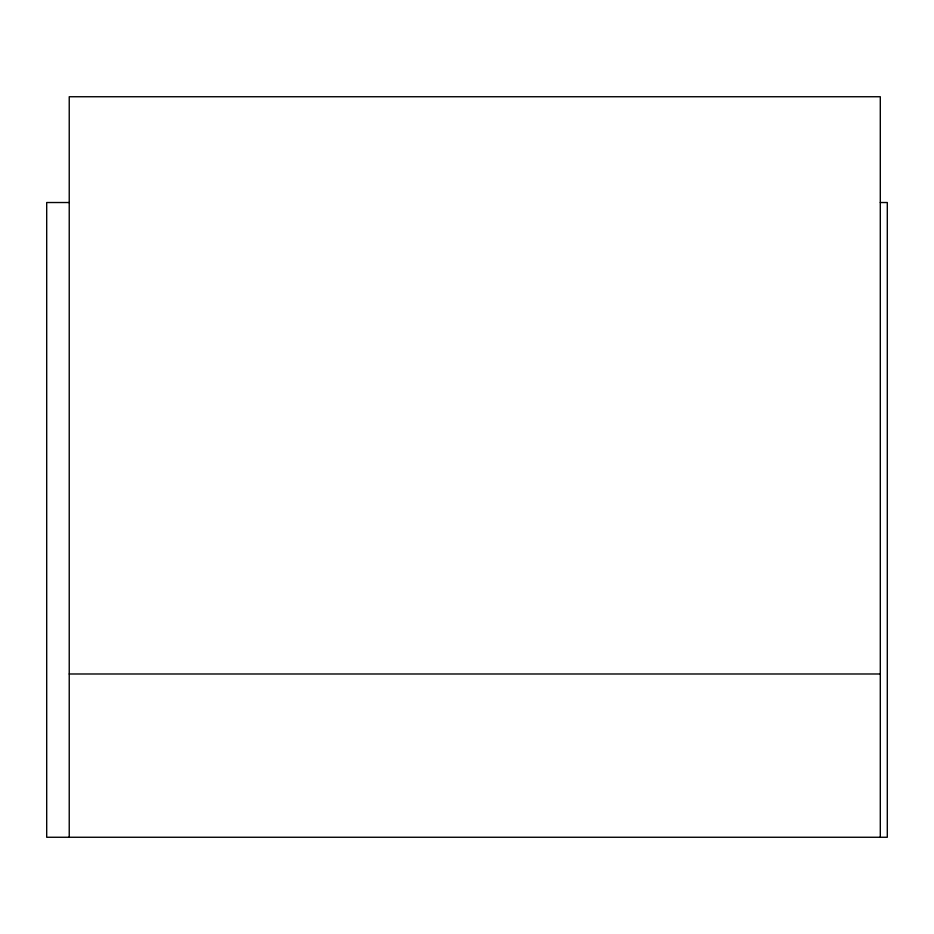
<?xml version="1.0" encoding="UTF-8"?>
<svg xmlns="http://www.w3.org/2000/svg" width="934" height="934" viewBox="0 0 934 934"><rect width="100%" height="100%" fill="white"/><g stroke="black" fill="none" stroke-linecap="round" stroke-linejoin="round"><path stroke-width="1.4" d="M69.233 202.526L46.7 202.526L46.7 837.261L887.3 837.261L887.3 202.526L880.295 202.526M69.233 673.986L880.295 673.986M880.295 837.261L880.295 96.739L69.233 96.739L69.233 837.261"/></g></svg>
